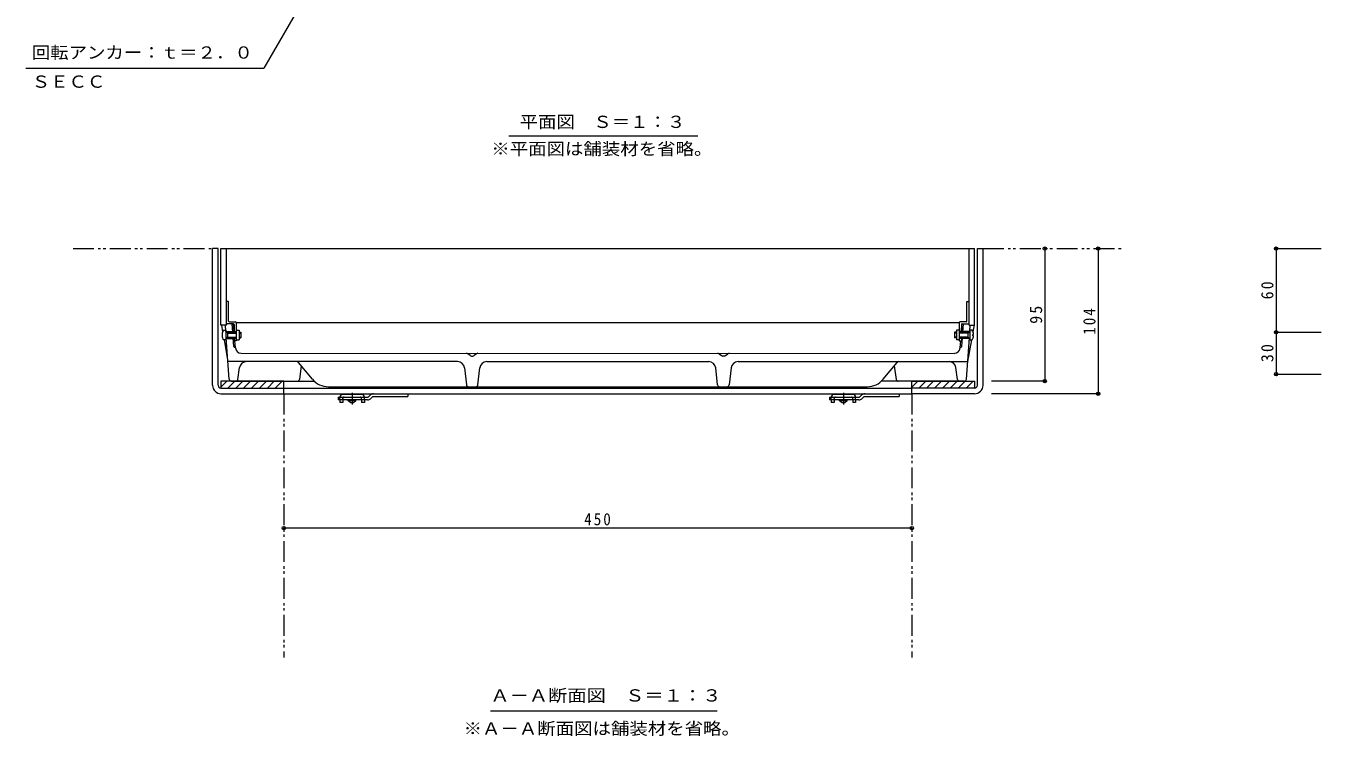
# Model space of a CAD drawing. Units: millimetres at full size, sheet at 1:3. Extents: x -962 to 1153, y -824 to 816.
# Drawn here: x -962 to -34, y -746 to -237 of the extents above; entities that cross this region are included whole.
import ezdxf
from ezdxf.enums import TextEntityAlignment as Align

# ---------------------------------------------------------------- set-up
doc = ezdxf.new("R2010")
doc.units = ezdxf.units.MM
doc.header["$LTSCALE"] = 3
doc.header["$PDMODE"] = 32
doc.header["$PDSIZE"] = 2.4
for name, pattern in [('CHAIN1', [8, 5, -1, 1, -1]), ('DASHED2', [3, 2, -1]), ('DOUBLE_CHAIN1', [8.8, 5, -1, 0.6, -0.6, 0.6, -1])]:
    doc.linetypes.add(name, pattern=pattern)
for name, color, linetype, lineweight in [('0-1_躯体', 2, 'Continuous', 9), ('0-2_仕上', 3, 'Continuous', 9), ('0-4_その他', 2, 'Continuous', 9), ('0-5_寸法', 7, 'Continuous', 9), ('0-6_ハッチ', 6, 'Continuous', 5), ('0-9', 3, 'Continuous', 9)]:
    doc.layers.add(name, color=color, linetype=linetype, lineweight=lineweight)
doc.styles.add('ＭＳ ゴシック', font='')
doc.styles.get('ＭＳ ゴシック').set_extended_font_data('MS Gothic')

msp = doc.modelspace()

# ---------------------------------------------------------------- linework, layer by layer
at = {"layer": '0-1_躯体'}
for p, q in [((-828.452, -494.202), (-828.452, -396.202)), ((-824.452, -396.202), (-828.452, -396.202)), ((-824.452, -494.202), (-824.452, -396.202)), ((-280.453, -396.202), (-276.453, -396.202)), ((-280.453, -494.202), (-280.453, -396.202)), ((-276.453, -494.202), (-276.453, -396.202)), ((-777.452, -491.202), (-822.452, -491.202)), ((-822.452, -495.482), (-818.172, -491.202)), ((-817.515, -496.202), (-812.515, -491.202)), ((-811.858, -496.202), (-806.858, -491.202)), ((-806.202, -496.202), (-801.202, -491.202)), ((-800.545, -496.202), (-795.545, -491.202)), ((-794.888, -496.202), (-789.888, -491.202)), ((-789.231, -496.202), (-784.231, -491.202)), ((-783.574, -496.202), (-778.574, -491.202)), ((-777.452, -500.202), (-777.452, -491.202)), ((-777.452, -491.202), (-755.625, -491.202)), ((-327.453, -491.202), (-349.28, -491.202)), ((-327.453, -495.482), (-323.172, -491.202)), ((-327.453, -491.202), (-282.453, -491.202)), ((-327.453, -500.202), (-327.453, -491.202)), ((-322.515, -496.202), (-317.516, -491.202)), ((-316.859, -496.202), (-311.859, -491.202)), ((-311.202, -496.202), (-306.202, -491.202)), ((-305.545, -496.202), (-300.545, -491.202)), ((-299.888, -496.202), (-294.888, -491.202)), ((-294.231, -496.202), (-289.231, -491.202)), ((-288.574, -496.202), (-283.574, -491.202)), ((-282.453, -491.202), (-282.453, -496.202)), ((-822.452, -500.202), (-777.452, -500.202)), ((-777.917, -496.202), (-777.452, -495.737)), ((-777.452, -496.202), (-327.453, -496.202)), ((-777.452, -500.202), (-327.453, -500.202)), ((-282.453, -496.202), (-327.453, -496.202)), ((-282.453, -500.202), (-327.453, -500.202)), ((-282.917, -496.202), (-282.453, -495.737))]:
    msp.add_line(p, q, dxfattribs=at)
at = {"layer": '0-1_躯体', "color": 4}
for p, q in [((-721.703, -500.701), (-735.203, -500.701)), ((-369.702, -500.701), (-383.202, -500.701)), ((-737.203, -504.702), (-737.203, -506.501)), ((-735.203, -506.501), (-737.203, -506.501)), ((-735.203, -504.702), (-735.203, -506.501)), ((-721.703, -504.702), (-721.703, -506.501)), ((-719.703, -506.501), (-721.703, -506.501)), ((-719.703, -504.702), (-719.703, -506.501)), ((-385.202, -504.702), (-385.202, -506.501)), ((-383.202, -506.501), (-385.202, -506.501)), ((-383.202, -504.702), (-383.202, -506.501)), ((-369.702, -504.702), (-369.702, -506.501)), ((-367.702, -506.501), (-369.702, -506.501)), ((-367.702, -504.702), (-367.702, -506.501))]:
    msp.add_line(p, q, dxfattribs=at)
at = {"layer": '0-1_躯体', "color": 4, "linetype": 'DASHED2'}
for p, q in [((-737.203, -504.702), (-737.203, -502.701)), ((-735.203, -504.702), (-735.203, -503.701)), ((-721.703, -504.702), (-721.703, -503.701)), ((-719.703, -504.702), (-719.703, -502.701)), ((-385.202, -504.702), (-385.202, -502.701)), ((-383.202, -504.702), (-383.202, -503.701)), ((-369.702, -504.702), (-369.702, -503.701)), ((-367.702, -504.702), (-367.702, -502.701))]:
    msp.add_line(p, q, dxfattribs=at)
at = {"layer": '0-1_躯体'}
msp.add_lwpolyline([(-822.452, -491.202), (-822.452, -496.202), (-777.452, -496.202)], dxfattribs=at)
for centre, radius, start, end in [((-822.452, -494.202), 6, 180, 270), ((-822.452, -494.202), 2, 180, 270), ((-282.453, -494.202), 6, 270, 0), ((-282.453, -494.202), 2, 270, 0)]:
    msp.add_arc(centre, radius, start, end, dxfattribs=at)
at = {"layer": '0-1_躯体', "color": 4}
for centre, start, end in [((-735.203, -502.701), 90, 180), ((-721.703, -502.701), 0, 90), ((-383.202, -502.701), 90, 180), ((-369.702, -502.701), 0, 90)]:
    msp.add_arc(centre, 2, start, end, dxfattribs=at)
at = {"layer": '0-1_躯体', "color": 4, "linetype": 'DASHED2'}
for centre, start, end in [((-734.203, -503.701), 90, 180), ((-722.703, -503.701), 0, 90), ((-382.202, -503.701), 90, 180), ((-370.702, -503.701), 0, 90)]:
    msp.add_arc(centre, 1, start, end, dxfattribs=at)
at = {"layer": '0-2_仕上'}
for p, q in [((-822.453, -451.202), (-822.453, -396.202)), ((-822.453, -396.202), (-282.453, -396.202)), ((-818.452, -451.202), (-818.452, -396.202)), ((-286.453, -451.202), (-286.453, -396.202)), ((-282.453, -451.202), (-282.453, -396.202)), ((-818.452, -451.202), (-822.453, -451.202)), ((-822.095, -451.202), (-821.251, -455.932)), ((-818.988, -455.702), (-819.31, -451.202)), ((-813.94, -456.202), (-814.368, -450.202)), ((-812.952, -455.636), (-813.362, -450.195)), ((-811.453, -449.202), (-293.452, -449.202)), ((-291.953, -455.636), (-291.543, -450.195)), ((-290.965, -456.202), (-290.537, -450.202)), ((-286.453, -451.202), (-282.453, -451.202)), ((-285.917, -455.702), (-285.595, -451.202)), ((-282.81, -451.202), (-283.654, -455.932)), ((-820.22, -461.702), (-817.452, -477.202)), ((-816.552, -489.808), (-818.667, -460.203)), ((-813.205, -466.487), (-813.654, -460.202)), ((-812.064, -467.431), (-812.458, -462.202)), ((-292.841, -467.431), (-292.447, -462.202)), ((-291.7, -466.487), (-291.251, -460.202)), ((-288.353, -489.808), (-286.238, -460.203)), ((-284.685, -461.702), (-287.453, -477.202)), ((-812.223, -467.202), (-812.081, -467.202)), ((-808.075, -471.13), (-296.83, -471.273)), ((-643.863, -472.873), (-645.542, -471.53)), ((-642.926, -473.202), (-641.979, -473.202)), ((-639.363, -471.53), (-641.042, -472.873)), ((-465.542, -471.53), (-463.863, -472.873)), ((-461.979, -473.202), (-462.926, -473.202)), ((-461.042, -472.873), (-459.363, -471.53)), ((-292.682, -467.202), (-292.824, -467.202)), ((-652.928, -477.202), (-817.452, -477.202)), ((-810.257, -489.93), (-809.105, -481.441)), ((-756.95, -489.804), (-767.003, -477.741)), ((-764.892, -480.275), (-766.269, -489.914)), ((-647.958, -481.649), (-646.601, -493.867)), ((-638.304, -493.867), (-636.947, -481.649)), ((-631.977, -477.202), (-472.928, -477.202)), ((-466.601, -493.867), (-467.958, -481.649)), ((-456.947, -481.649), (-458.304, -493.867)), ((-451.977, -477.202), (-287.453, -477.202)), ((-347.955, -489.804), (-337.902, -477.741)), ((-340.013, -480.275), (-338.636, -489.914)), ((-294.648, -489.93), (-295.8, -481.441)), ((-815.056, -491.202), (-767.754, -491.202)), ((-289.849, -491.202), (-337.152, -491.202)), ((-745.427, -495.202), (-359.478, -495.202))]:
    msp.add_line(p, q, dxfattribs=at)
for centre, radius, start, end in [((-812.223, -466.202), 1, 184.08562, 270), ((-808.075, -467.13), 4, 184.30846, 270), ((-646.479, -472.702), 1.5, 51.34048, 90), ((-642.926, -471.702), 1.5, 231.34047, 270), ((-641.979, -471.702), 1.5, 270, 308.65988), ((-638.426, -472.702), 1.5, 90, 128.65988), ((-466.479, -472.702), 1.5, 51.34012, 90), ((-462.926, -471.702), 1.5, 231.34012, 270), ((-461.979, -471.702), 1.5, 270, 308.65952), ((-458.426, -472.702), 1.5, 90, 128.65952), ((-296.83, -467.13), 4, 270, 355.69154), ((-292.682, -466.202), 1, 270, 355.91438), ((-804.163, -482.202), 5, 90, 171.25403), ((-768.155, -478.702), 1.5, 39.80582, 90), ((-652.928, -482.202), 5, 6.34024, 90), ((-631.977, -482.202), 5, 90, 173.65974), ((-472.928, -482.202), 5, 6.34024, 90), ((-451.977, -482.202), 5, 90, 173.65976), ((-336.75, -478.702), 1.5, 90, 140.19418), ((-300.742, -482.202), 5, 8.74597, 90), ((-815.056, -489.702), 1.5, 184.08521, 270), ((-811.739, -489.702), 1.5, 270, 351.25423), ((-767.754, -489.702), 1.5, 270, 351.86977), ((-745.427, -480.202), 15, 219.80554, 270), ((-359.478, -480.202), 15, 270, 320.19446), ((-337.152, -489.702), 1.5, 188.13023, 270), ((-293.166, -489.702), 1.5, 188.74577, 270), ((-289.849, -489.702), 1.5, 270, 355.91479), ((-645.11, -493.702), 1.5, 186.34013, 270), ((-639.795, -493.702), 1.5, 270, 353.65976), ((-465.11, -493.702), 1.5, 186.34024, 270), ((-459.795, -493.702), 1.5, 270, 353.65987)]:
    msp.add_arc(centre, radius, start, end, dxfattribs=at)
at = {"layer": '0-4_その他', "color": 7}
for p, q in [((-232.174, -396.202), (-232.174, -491.201)), ((-193.94, -396.202), (-193.94, -500.202)), ((-67.371, -396.202), (-34.205, -396.202)), ((-66.471, -396.202), (-66.471, -456.202)), ((-67.371, -456.202), (-34.205, -456.202)), ((-66.471, -456.202), (-66.471, -486.202)), ((-231.274, -491.201), (-270.453, -491.201)), ((-67.371, -486.202), (-34.205, -486.202)), ((-193.04, -500.202), (-270.453, -500.202)), ((-327.453, -596.449), (-777.452, -596.449))]:
    msp.add_line(p, q, dxfattribs=at)
at = {"layer": '0-4_その他', "color": 4}
for p, q in [((-816.953, -434.202), (-818.452, -434.202)), ((-816.953, -448.202), (-816.953, -434.202)), ((-287.952, -448.202), (-287.952, -434.202)), ((-287.952, -434.202), (-286.453, -434.202)), ((-813.453, -450.202), (-817.953, -450.202)), ((-816.452, -448.702), (-811.952, -448.702)), ((-812.952, -450.702), (-812.952, -456.202)), ((-811.453, -449.202), (-811.453, -456.202)), ((-293.452, -449.202), (-293.452, -456.202)), ((-288.452, -448.702), (-292.953, -448.702)), ((-291.953, -450.702), (-291.953, -456.202)), ((-291.453, -450.202), (-286.952, -450.202)), ((-812.952, -455.702), (-811.453, -455.702)), ((-812.952, -460.202), (-812.952, -462.202)), ((-812.952, -460.702), (-811.453, -460.702)), ((-811.453, -462.202), (-812.952, -462.202)), ((-811.453, -460.202), (-811.453, -462.202)), ((-291.953, -455.702), (-293.452, -455.702)), ((-293.452, -460.202), (-293.452, -462.202)), ((-291.953, -460.702), (-293.452, -460.702)), ((-293.452, -462.202), (-291.953, -462.202)), ((-291.953, -460.202), (-291.953, -462.202))]:
    msp.add_line(p, q, dxfattribs=at)
at = {"layer": '0-4_その他'}
for p, q in [((-820.637, -454.701), (-819.06, -454.701)), ((-819.06, -454.701), (-819.06, -461.702)), ((-811.453, -454.702), (-809.453, -454.702)), ((-809.453, -454.702), (-809.453, -461.702)), ((-295.452, -454.702), (-295.452, -461.702)), ((-293.452, -454.702), (-295.452, -454.702)), ((-284.268, -454.701), (-285.845, -454.701)), ((-285.845, -454.701), (-285.845, -461.702)), ((-821.64, -457.702), (-821.239, -457.702)), ((-821.64, -458.702), (-821.239, -458.702)), ((-821.239, -458.702), (-821.239, -457.702)), ((-819.06, -461.702), (-820.637, -461.702)), ((-817.66, -456.802), (-818.962, -456.023)), ((-817.66, -459.602), (-818.962, -460.38)), ((-817.66, -456.202), (-818.17, -456.496)), ((-817.66, -460.202), (-818.17, -459.907)), ((-817.66, -456.202), (-817.66, -460.202)), ((-817.66, -456.202), (-811.453, -456.202)), ((-817.66, -456.802), (-811.453, -456.802)), ((-817.66, -459.602), (-811.453, -459.602)), ((-817.66, -460.202), (-811.453, -460.202)), ((-811.453, -456.202), (-811.453, -460.202)), ((-811.453, -461.702), (-809.453, -461.702)), ((-809.453, -456.202), (-808.118, -456.202)), ((-809.453, -456.802), (-808.118, -456.802)), ((-809.453, -459.602), (-808.118, -459.602)), ((-809.453, -460.202), (-808.118, -460.202)), ((-808.118, -456.202), (-808.118, -460.202)), ((-295.452, -456.202), (-296.787, -456.202)), ((-296.787, -456.202), (-296.787, -460.202)), ((-295.452, -456.802), (-296.787, -456.802)), ((-295.452, -459.602), (-296.787, -459.602)), ((-295.452, -460.202), (-296.787, -460.202)), ((-293.452, -461.702), (-295.452, -461.702)), ((-287.245, -456.202), (-293.452, -456.202)), ((-293.452, -456.202), (-293.452, -460.202)), ((-287.245, -456.802), (-293.452, -456.802)), ((-287.245, -459.602), (-293.452, -459.602)), ((-287.245, -460.202), (-293.452, -460.202)), ((-287.245, -456.802), (-285.943, -456.023)), ((-287.245, -456.202), (-286.735, -456.496)), ((-287.245, -456.202), (-287.245, -460.202)), ((-287.245, -459.602), (-285.943, -460.38)), ((-287.245, -460.202), (-286.735, -459.907)), ((-285.845, -461.702), (-284.268, -461.702)), ((-283.265, -457.702), (-283.666, -457.702)), ((-283.666, -458.702), (-283.666, -457.702)), ((-283.265, -458.702), (-283.666, -458.702))]:
    msp.add_line(p, q, dxfattribs=at)
at = {"layer": '0-4_その他', "color": 3}
for p, q in [((-818.988, -455.702), (-813.978, -455.702)), ((-818.631, -460.702), (-813.621, -460.702)), ((-286.274, -460.702), (-291.284, -460.702)), ((-285.917, -455.702), (-290.927, -455.702))]:
    msp.add_line(p, q, dxfattribs=at)
at = {"layer": '0-4_その他'}
for centre, radius, start, end in [((-815.16, -458.202), 6.5, 147.42065, 175.58826), ((-289.745, -458.202), 6.5, 4.41174, 32.57935), ((-815.16, -458.202), 6.5, 184.41153, 212.57935), ((-818.86, -455.852), 0.2, 180, 239.14018), ((-818.86, -460.552), 0.2, 120.8598, 180), ((-286.045, -455.852), 0.2, 300.85982, 0), ((-286.045, -460.552), 0.2, 0, 59.14018), ((-289.745, -458.202), 6.5, 327.42065, 355.58847)]:
    msp.add_arc(centre, radius, start, end, dxfattribs=at)
at = {"layer": '0-4_その他', "color": 4}
for centre, start, end in [((-817.953, -449.702), 180, 270), ((-816.452, -448.202), 180, 270), ((-813.453, -450.702), 0, 90), ((-811.952, -449.202), 0, 90), ((-292.953, -449.202), 90, 180), ((-291.453, -450.702), 90, 180), ((-288.452, -448.202), 270, 0), ((-286.952, -449.702), 270, 0)]:
    msp.add_arc(centre, 0.5, start, end, dxfattribs=at)
at = {"layer": '0-4_その他', "color": 7}
for p in [(-232.174, -396.202), (-193.94, -396.202), (-66.471, -396.202), (-66.471, -456.202), (-232.174, -491.201), (-66.471, -486.202), (-193.94, -500.202), (-777.452, -596.449), (-327.453, -596.449)]:
    msp.add_point(p, dxfattribs=at)
at = {"layer": '0-5_寸法'}
for p, q in [((-737.36, -172.76), (-791.672, -266.831)), ((-962.219, -266.831), (-791.672, -266.831)), ((-616.175, -315.32), (-480.786, -315.32)), ((-629.246, -727.423), (-466.993, -727.423))]:
    msp.add_line(p, q, dxfattribs=at)
at = {"layer": '0-6_ハッチ', "linetype": 'DOUBLE_CHAIN1'}
for p, q in [((-928.452, -396.202), (-828.452, -396.202)), ((-276.453, -396.202), (-176.453, -396.202)), ((-777.452, -500.202), (-777.452, -689.202)), ((-327.453, -500.202), (-327.453, -689.202))]:
    msp.add_line(p, q, dxfattribs=at)
at = {"layer": '0-9', "color": 4, "linetype": 'CHAIN1'}
for p, q in [((-728.453, -499.605), (-728.453, -507.89)), ((-376.452, -499.605), (-376.452, -507.89))]:
    msp.add_line(p, q, dxfattribs=at)
at = {"layer": '0-9'}
for p, q in [((-715.331, -501.08), (-716.953, -502.702)), ((-713.21, -500.202), (-688.453, -500.202)), ((-688.453, -500.202), (-688.453, -502.202)), ((-363.331, -501.08), (-364.952, -502.702)), ((-361.21, -500.202), (-336.452, -500.202)), ((-336.452, -500.202), (-336.452, -502.202)), ((-738.453, -502.702), (-738.453, -504.702)), ((-738.453, -502.702), (-716.953, -502.702)), ((-717.367, -504.702), (-738.453, -504.702)), ((-715.246, -503.823), (-713.624, -502.202)), ((-713.624, -502.202), (-688.453, -502.202)), ((-386.452, -502.702), (-364.952, -502.702)), ((-386.452, -502.702), (-386.452, -504.702)), ((-365.367, -504.702), (-386.452, -504.702))]:
    msp.add_line(p, q, dxfattribs=at)
at = {"layer": '0-9', "color": 2}
for p, q in [((-731.203, -505.201), (-731.203, -504.702)), ((-729.452, -506.701), (-731.203, -505.201)), ((-725.703, -505.201), (-731.203, -505.201)), ((-727.453, -506.701), (-729.452, -506.701)), ((-725.703, -505.201), (-727.453, -506.701)), ((-725.703, -505.201), (-725.703, -504.702)), ((-373.702, -505.201), (-379.202, -505.201)), ((-373.702, -505.201), (-373.702, -504.702))]:
    msp.add_line(p, q, dxfattribs=at)
msp.add_lwpolyline([(-373.702, -505.201), (-375.452, -506.701), (-377.452, -506.701), (-379.202, -505.201), (-379.202, -504.702)], dxfattribs=at)
at = {"layer": '0-9'}
msp.add_lwpolyline([(-363.245, -503.823), (-361.624, -502.202), (-336.452, -502.202)], dxfattribs=at)
for centre, start, end in [((-713.21, -503.202), 90, 134.99996), ((-361.21, -503.202), 90, 134.99996), ((-717.367, -501.702), 270, 314.99996), ((-365.367, -501.702), 270, 314.99996)]:
    msp.add_arc(centre, 3, start, end, dxfattribs=at)

# ---------------------------------------------------------------- texts
at = {"layer": '0-4_その他', "char_height": 8.798, "attachment_point": 7, "rotation": 90, "style": 'ＭＳ ゴシック'}
for s, insert in [('\\T1.27;\\W0.95;60', (-68.271, -432.577)), ('\\T1.27;\\W0.95;95', (-233.974, -450.077)), ('\\T1.27;\\W0.9;104', (-195.74, -457.952)), ('\\T1.27;\\W0.95;30', (-68.271, -477.577))]:
    msp.add_mtext(s, dxfattribs=dict(at, insert=insert))
at = {"layer": '0-4_その他', "insert": (-562.203, -594.649), "char_height": 8.798, "attachment_point": 7, "style": 'ＭＳ ゴシック'}
msp.add_mtext('\\T1.27;\\W0.9;450', dxfattribs=at)
at = {"layer": '0-5_寸法', "color": 2, "style": 'ＭＳ ゴシック'}
for s, width, p in [('回転アンカー：ｔ＝２．０', 1.1, (-958.03, -262.721)), ('ＳＥＣＣ', 1.1, (-958.03, -283.591)), ('平面図\u3000Ｓ＝１：３', 1.1, (-608.504, -312.41)), ('※平面図は舗装材を省略。', 1.1, (-628.754, -331.717)), ('Ａ－Ａ断面図\u3000Ｓ＝１：３', 1.15, (-629.453, -723.467)), ('※Ａ－Ａ断面図は舗装材を省略。', 1.1, (-648.619, -747.146))]:
    msp.add_text(s, height=8.798, dxfattribs=dict(at, width=width)).set_placement(p, align=Align.BOTTOM_LEFT)

doc.saveas('drawing.dxf')
